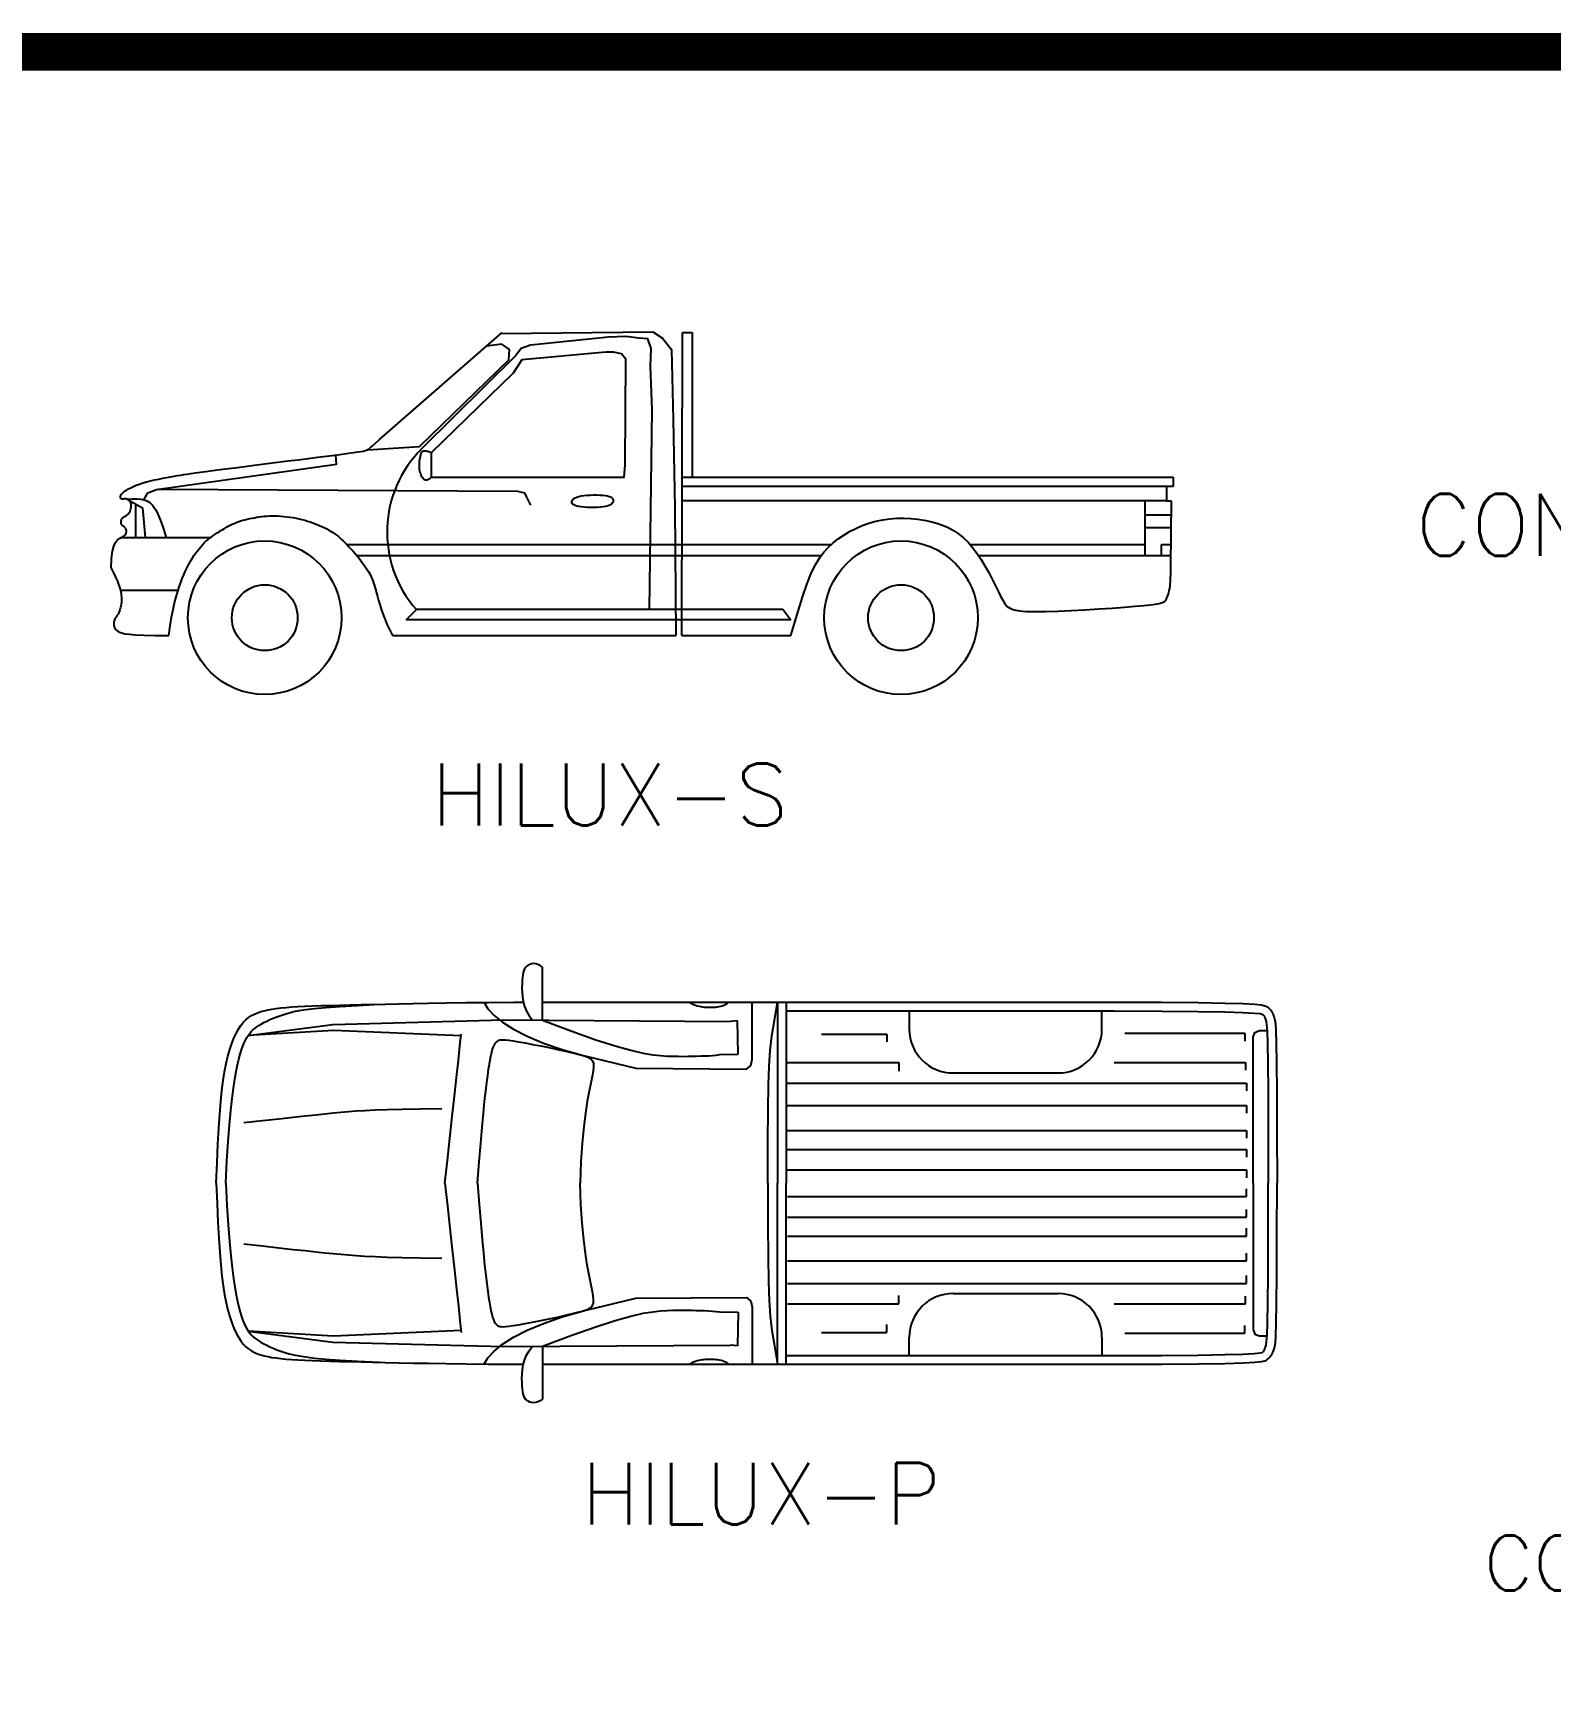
# Model space of a CAD drawing. Header units: inches. Extents: x -2548 to -2391, y 2200 to 2352.
# Drawn here: x -2431.64 to -2426.11, y 2345.89 to 2351.89 of the extents above; entities that cross this region are included whole.
import ezdxf

# ---------------------------------------------------------------- set-up
doc = ezdxf.new("R2010")
doc.units = ezdxf.units.IN
doc.header["$MEASUREMENT"] = 0
doc.layers.add('19', color=4, linetype='Continuous')
doc.layers.add('LIS', color=151, linetype='Continuous')
doc.styles.add('ROMANS', font='romans', dxfattribs={"height": 0.1})

msp = doc.modelspace()

# ---------------------------------------------------------------- linework, layer by layer
at = {"color": 2}
for p, q in [((-2430.37474, 2350.40895), (-2429.92782, 2350.79967)), ((-2429.92897, 2350.75685), (-2429.98513, 2350.74957)), ((-2429.54025, 2350.78236), (-2429.82383, 2350.75366)), ((-2429.27263, 2349.69509), (-2429.2698, 2350.79967)), ((-2429.2698, 2350.79967), (-2429.23439, 2350.79967)), ((-2429.23439, 2350.79967), (-2429.23439, 2350.27212)), ((-2429.87799, 2350.7154), (-2430.21892, 2350.37739)), ((-2429.85887, 2350.74091), (-2429.87799, 2350.7154)), ((-2429.82383, 2350.75366), (-2429.85887, 2350.74091)), ((-2430.3909, 2350.39469), (-2430.37474, 2350.40895)), ((-2430.67166, 2350.33582), (-2430.63533, 2350.3404)), ((-2430.63533, 2350.3404), (-2430.60056, 2350.3448)), ((-2430.60056, 2350.3448), (-2430.5679, 2350.34895)), ((-2430.5679, 2350.34895), (-2430.53792, 2350.35279)), ((-2430.53792, 2350.35279), (-2430.51116, 2350.35625)), ((-2430.51116, 2350.35625), (-2430.48818, 2350.35928)), ((-2430.48818, 2350.35928), (-2430.46935, 2350.36183)), ((-2430.46935, 2350.36183), (-2430.45433, 2350.36399)), ((-2430.45433, 2350.36399), (-2430.44261, 2350.36583)), ((-2430.44261, 2350.36583), (-2430.43368, 2350.36745)), ((-2430.43368, 2350.36745), (-2430.42701, 2350.36895)), ((-2430.42701, 2350.36895), (-2430.42209, 2350.37041)), ((-2430.42209, 2350.37041), (-2430.4184, 2350.37194)), ((-2430.4184, 2350.37194), (-2430.41542, 2350.37362)), ((-2430.41542, 2350.37362), (-2430.4125, 2350.37573)), ((-2430.4125, 2350.37573), (-2430.40838, 2350.3792)), ((-2430.40838, 2350.3792), (-2430.40164, 2350.38515)), ((-2430.40164, 2350.38515), (-2430.3909, 2350.39469)), ((-2431.1233, 2350.27586), (-2431.11123, 2350.27794)), ((-2431.11123, 2350.27794), (-2431.09969, 2350.27986)), ((-2431.09969, 2350.27986), (-2431.0881, 2350.28171)), ((-2431.0881, 2350.28171), (-2431.07584, 2350.28356)), ((-2431.07584, 2350.28356), (-2431.06231, 2350.28552)), ((-2431.06231, 2350.28552), (-2431.0469, 2350.28766)), ((-2431.0469, 2350.28766), (-2431.02902, 2350.29008)), ((-2431.02902, 2350.29008), (-2431.00806, 2350.29286)), ((-2431.00806, 2350.29286), (-2430.98359, 2350.29606)), ((-2430.98359, 2350.29606), (-2430.95589, 2350.29966)), ((-2430.95589, 2350.29966), (-2430.9254, 2350.30359)), ((-2430.9254, 2350.30359), (-2430.89256, 2350.30781)), ((-2430.89256, 2350.30781), (-2430.85784, 2350.31224)), ((-2430.85784, 2350.31224), (-2430.82167, 2350.31685)), ((-2430.82167, 2350.31685), (-2430.7845, 2350.32156)), ((-2430.7845, 2350.32156), (-2430.74679, 2350.32634)), ((-2430.74679, 2350.32634), (-2430.709, 2350.33111)), ((-2430.709, 2350.33111), (-2430.67166, 2350.33582)), ((-2431.31319, 2350.21225), (-2431.30916, 2350.21635)), ((-2431.30916, 2350.21635), (-2431.30401, 2350.2206)), ((-2431.30401, 2350.2206), (-2431.29774, 2350.22496)), ((-2431.29774, 2350.22496), (-2431.29035, 2350.22938)), ((-2431.29035, 2350.22938), (-2431.28188, 2350.23382)), ((-2431.28188, 2350.23382), (-2431.27234, 2350.23823)), ((-2431.27234, 2350.23823), (-2431.26174, 2350.24257)), ((-2431.26174, 2350.24257), (-2431.25011, 2350.24681)), ((-2431.25011, 2350.24681), (-2431.23747, 2350.25089)), ((-2431.23747, 2350.25089), (-2431.22388, 2350.25477)), ((-2431.22388, 2350.25477), (-2431.20955, 2350.25845)), ((-2431.20955, 2350.25845), (-2431.19477, 2350.26192)), ((-2431.19477, 2350.26192), (-2431.17979, 2350.26517)), ((-2431.18219, 2350.22826), (-2429.87164, 2350.22113)), ((-2431.17979, 2350.26517), (-2431.16488, 2350.26819)), ((-2431.16488, 2350.26819), (-2431.15032, 2350.27098)), ((-2431.15032, 2350.27098), (-2431.13637, 2350.27354)), ((-2431.13637, 2350.27354), (-2431.1233, 2350.27586)), ((-2429.87164, 2350.22113), (-2429.84615, 2350.21475)), ((-2429.27115, 2350.27212), (-2427.48124, 2350.27212)), ((-2427.48124, 2350.23833), (-2429.2698, 2350.23833)), ((-2427.50566, 2350.23833), (-2427.50566, 2350.18612)), ((-2427.48124, 2350.27212), (-2427.48124, 2350.23833)), ((-2431.3197, 2350.19859), (-2431.31932, 2350.20147)), ((-2431.31939, 2350.19617), (-2431.3197, 2350.19859)), ((-2431.31851, 2350.19428), (-2431.31939, 2350.19617)), ((-2431.31932, 2350.20147), (-2431.31817, 2350.20475)), ((-2431.31713, 2350.19297), (-2431.31851, 2350.19428)), ((-2431.31817, 2350.20475), (-2431.31616, 2350.20836)), ((-2431.31535, 2350.19227), (-2431.31713, 2350.19297)), ((-2431.31616, 2350.20836), (-2431.31319, 2350.21225)), ((-2431.31322, 2350.19206), (-2431.31535, 2350.19227)), ((-2431.31081, 2350.19219), (-2431.31322, 2350.19206)), ((-2431.30817, 2350.1925), (-2431.31081, 2350.19219)), ((-2431.30535, 2350.19284), (-2431.30817, 2350.1925)), ((-2431.30242, 2350.19304), (-2431.30535, 2350.19284)), ((-2431.29942, 2350.19296), (-2431.30242, 2350.19304)), ((-2431.29642, 2350.19244), (-2431.29942, 2350.19296)), ((-2431.29347, 2350.19135), (-2431.29642, 2350.19244)), ((-2431.29063, 2350.18971), (-2431.29347, 2350.19135)), ((-2431.28799, 2350.18755), (-2431.29063, 2350.18971)), ((-2431.29063, 2350.18971), (-2431.23853, 2350.16056)), ((-2431.2856, 2350.18493), (-2431.28799, 2350.18755)), ((-2431.28353, 2350.18189), (-2431.2856, 2350.18493)), ((-2431.28186, 2350.17847), (-2431.28353, 2350.18189)), ((-2431.28261, 2350.15299), (-2431.28122, 2350.15743)), ((-2431.28064, 2350.17471), (-2431.28186, 2350.17847)), ((-2431.28122, 2350.15743), (-2431.28029, 2350.16192)), ((-2431.27996, 2350.17065), (-2431.28064, 2350.17471)), ((-2431.28029, 2350.16192), (-2431.27985, 2350.16636)), ((-2431.27985, 2350.16636), (-2431.27996, 2350.17065)), ((-2431.26402, 2350.17012), (-2431.26402, 2350.05227)), ((-2431.23853, 2350.16056), (-2431.2287, 2350.05227)), ((-2429.84615, 2350.21475), (-2429.83978, 2350.202)), ((-2429.83978, 2350.202), (-2429.82385, 2350.17012)), ((-2427.50566, 2350.18612), (-2429.2698, 2350.18612)), ((-2427.58477, 2350.18612), (-2427.58477, 2349.98771)), ((-2427.50566, 2350.18612), (-2427.48821, 2350.18612)), ((-2427.48821, 2350.18612), (-2427.48808, 2350.12548)), ((-2431.31713, 2350.10962), (-2431.31683, 2350.11275)), ((-2431.31703, 2350.10651), (-2431.31713, 2350.10962)), ((-2431.31655, 2350.10353), (-2431.31703, 2350.10651)), ((-2431.31683, 2350.11275), (-2431.31612, 2350.1158)), ((-2431.31569, 2350.10079), (-2431.31655, 2350.10353)), ((-2431.31612, 2350.1158), (-2431.31498, 2350.11867)), ((-2431.31447, 2350.09839), (-2431.31569, 2350.10079)), ((-2431.31498, 2350.11867), (-2431.31341, 2350.12124)), ((-2431.31292, 2350.0964), (-2431.31447, 2350.09839)), ((-2431.31341, 2350.12124), (-2431.31141, 2350.12345)), ((-2431.3111, 2350.09473), (-2431.31292, 2350.0964)), ((-2431.31141, 2350.12345), (-2431.30904, 2350.12538)), ((-2431.30904, 2350.12538), (-2431.30638, 2350.12715)), ((-2431.30638, 2350.12715), (-2431.30352, 2350.12888)), ((-2431.30352, 2350.12888), (-2431.30053, 2350.13068)), ((-2431.30053, 2350.13068), (-2431.2975, 2350.13267)), ((-2431.2975, 2350.13267), (-2431.29451, 2350.13498)), ((-2431.29451, 2350.13498), (-2431.29164, 2350.13771)), ((-2431.29164, 2350.13771), (-2431.28896, 2350.14096)), ((-2431.28896, 2350.14096), (-2431.28653, 2350.14465)), ((-2431.28653, 2350.14465), (-2431.28439, 2350.14869)), ((-2431.28439, 2350.14869), (-2431.28261, 2350.15299)), ((-2428.61466, 2350.09544), (-2428.59041, 2350.1041)), ((-2428.59041, 2350.1041), (-2428.56554, 2350.11113)), ((-2428.56554, 2350.11113), (-2428.5402, 2350.11643)), ((-2428.5402, 2350.11643), (-2428.51458, 2350.12007)), ((-2428.51458, 2350.12007), (-2428.48887, 2350.1221)), ((-2428.48887, 2350.1221), (-2428.46325, 2350.12259)), ((-2428.46325, 2350.12259), (-2428.43793, 2350.12163)), ((-2428.43793, 2350.12163), (-2428.41308, 2350.11929)), ((-2428.41308, 2350.11929), (-2428.38891, 2350.11563)), ((-2428.38891, 2350.11563), (-2428.3656, 2350.11073)), ((-2428.3656, 2350.11073), (-2428.34329, 2350.10463)), ((-2428.34329, 2350.10463), (-2428.32199, 2350.0972)), ((-2428.32199, 2350.0972), (-2428.30163, 2350.08828)), ((-2427.58477, 2350.1346), (-2427.49126, 2350.1346)), ((-2427.48852, 2350.03854), (-2427.48808, 2350.12548)), ((-2431.33711, 2350.0344), (-2431.33014, 2350.04321)), ((-2431.33014, 2350.04321), (-2431.32299, 2350.04874)), ((-2431.32299, 2350.04874), (-2431.31619, 2350.05227)), ((-2431.31619, 2350.05227), (-2431.31022, 2350.05509)), ((-2431.31619, 2350.05227), (-2430.98682, 2350.05227)), ((-2431.30911, 2350.09324), (-2431.3111, 2350.09473)), ((-2431.31022, 2350.05509), (-2431.3055, 2350.05824)), ((-2431.30704, 2350.09182), (-2431.30911, 2350.09324)), ((-2431.30496, 2350.09031), (-2431.30704, 2350.09182)), ((-2431.3055, 2350.05824), (-2431.30199, 2350.06182)), ((-2431.30297, 2350.0886), (-2431.30496, 2350.09031)), ((-2431.30116, 2350.08656), (-2431.30297, 2350.0886)), ((-2431.30199, 2350.06182), (-2431.29958, 2350.06567)), ((-2431.2996, 2350.08404), (-2431.30116, 2350.08656)), ((-2431.2984, 2350.08098), (-2431.2996, 2350.08404)), ((-2431.29958, 2350.06567), (-2431.29814, 2350.06967)), ((-2431.29768, 2350.07747), (-2431.2984, 2350.08098)), ((-2431.29814, 2350.06967), (-2431.29755, 2350.07364)), ((-2431.29755, 2350.07364), (-2431.29768, 2350.07747)), ((-2428.72152, 2350.03205), (-2428.70256, 2350.047)), ((-2428.70256, 2350.047), (-2428.68225, 2350.06094)), ((-2428.68225, 2350.06094), (-2428.66073, 2350.07374)), ((-2428.66073, 2350.07374), (-2428.63815, 2350.08529)), ((-2428.63815, 2350.08529), (-2428.61466, 2350.09544)), ((-2428.30163, 2350.08828), (-2428.28217, 2350.07773)), ((-2428.28217, 2350.07773), (-2428.26355, 2350.06537)), ((-2428.26355, 2350.06537), (-2428.24573, 2350.05106)), ((-2428.24573, 2350.05106), (-2428.22864, 2350.03463)), ((-2427.58477, 2350.08852), (-2427.49126, 2350.08852)), ((-2427.48921, 2349.9739), (-2427.48852, 2350.03854)), ((-2431.35198, 2349.97539), (-2431.34854, 2350.00177)), ((-2431.34854, 2350.00177), (-2431.34341, 2350.02101)), ((-2431.34341, 2350.02101), (-2431.33711, 2350.0344)), ((-2430.4943, 2350.02704), (-2428.72704, 2350.02704)), ((-2430.45854, 2349.98704), (-2428.7642, 2349.98704)), ((-2428.78451, 2349.9552), (-2428.76989, 2349.97955)), ((-2428.76989, 2349.97955), (-2428.75493, 2349.99924)), ((-2428.75493, 2349.99924), (-2428.73898, 2350.0162)), ((-2428.73898, 2350.0162), (-2428.72152, 2350.03205)), ((-2428.22864, 2350.03463), (-2428.21223, 2350.01592)), ((-2428.22199, 2350.02704), (-2427.58477, 2350.02704)), ((-2428.21223, 2350.01592), (-2428.19649, 2349.99492)), ((-2428.19649, 2349.99492), (-2428.18145, 2349.97219)), ((-2428.19128, 2349.98704), (-2427.48907, 2349.98704)), ((-2427.52369, 2350.02647), (-2427.49033, 2350.02647)), ((-2427.52369, 2349.98623), (-2427.52369, 2350.02647)), ((-2431.35324, 2349.94058), (-2431.35198, 2349.97539)), ((-2428.81532, 2349.88467), (-2428.79943, 2349.92422)), ((-2428.79943, 2349.92422), (-2428.78451, 2349.9552)), ((-2428.18145, 2349.97219), (-2428.16722, 2349.94842)), ((-2428.16722, 2349.94842), (-2428.15385, 2349.92433)), ((-2428.15385, 2349.92433), (-2428.14143, 2349.9006)), ((-2427.4912, 2349.89701), (-2427.49011, 2349.92793)), ((-2427.49011, 2349.92793), (-2427.48921, 2349.9739)), ((-2431.31957, 2349.86033), (-2431.11427, 2349.86033)), ((-2428.83282, 2349.8346), (-2428.81532, 2349.88467)), ((-2428.14143, 2349.9006), (-2428.13005, 2349.87795)), ((-2428.13005, 2349.87795), (-2428.11978, 2349.85707)), ((-2428.11978, 2349.85707), (-2428.11069, 2349.83867)), ((-2427.49677, 2349.85215), (-2427.49526, 2349.85842)), ((-2427.49526, 2349.85842), (-2427.49381, 2349.86588)), ((-2427.49381, 2349.86588), (-2427.49245, 2349.87754)), ((-2427.49245, 2349.87754), (-2427.4912, 2349.89701)), ((-2428.85259, 2349.77205), (-2428.83282, 2349.8346)), ((-2428.11069, 2349.83867), (-2428.10268, 2349.82327)), ((-2428.10268, 2349.82327), (-2428.09478, 2349.81079)), ((-2428.09478, 2349.81079), (-2428.08585, 2349.80096)), ((-2428.08585, 2349.80096), (-2428.07473, 2349.79351)), ((-2427.70338, 2349.79508), (-2427.65868, 2349.79831)), ((-2427.65868, 2349.79831), (-2427.61993, 2349.80141)), ((-2427.61993, 2349.80141), (-2427.58862, 2349.80423)), ((-2427.58862, 2349.80423), (-2427.56427, 2349.80681)), ((-2427.56427, 2349.80681), (-2427.54593, 2349.80923)), ((-2427.54593, 2349.80923), (-2427.53263, 2349.81157)), ((-2427.53263, 2349.81157), (-2427.5234, 2349.81391)), ((-2427.5234, 2349.81391), (-2427.51728, 2349.81633)), ((-2427.51728, 2349.81633), (-2427.5133, 2349.81891)), ((-2427.5133, 2349.81891), (-2427.51049, 2349.82173)), ((-2427.51049, 2349.82173), (-2427.50806, 2349.82486)), ((-2427.50806, 2349.82486), (-2427.50581, 2349.82834)), ((-2427.50581, 2349.82834), (-2427.50374, 2349.8322)), ((-2427.50374, 2349.8322), (-2427.50182, 2349.83648)), ((-2427.50182, 2349.83648), (-2427.50003, 2349.84121)), ((-2427.50003, 2349.84121), (-2427.49835, 2349.84642)), ((-2427.49835, 2349.84642), (-2427.49677, 2349.85215)), ((-2430.27779, 2349.75195), (-2430.23856, 2349.7912)), ((-2428.87462, 2349.75195), (-2430.27779, 2349.75195)), ((-2430.23856, 2349.7912), (-2428.9048, 2349.7912)), ((-2428.9048, 2349.7912), (-2428.87462, 2349.75195)), ((-2428.87528, 2349.69509), (-2428.85259, 2349.77205)), ((-2428.07473, 2349.79351), (-2428.06029, 2349.78817)), ((-2428.06029, 2349.78817), (-2428.04136, 2349.78468)), ((-2428.04136, 2349.78468), (-2428.01681, 2349.78279)), ((-2428.01681, 2349.78279), (-2427.98546, 2349.78222)), ((-2427.98546, 2349.78222), (-2427.94671, 2349.78272)), ((-2427.94671, 2349.78272), (-2427.90201, 2349.7841)), ((-2427.90201, 2349.7841), (-2427.85335, 2349.7862)), ((-2427.85335, 2349.7862), (-2427.8027, 2349.78885)), ((-2427.8027, 2349.78885), (-2427.75205, 2349.79186)), ((-2427.75205, 2349.79186), (-2427.70338, 2349.79508)), ((-2430.32727, 2349.6951), (-2429.29491, 2349.6951)), ((-2429.27263, 2349.69509), (-2428.87528, 2349.69509)), ((-2429.78002, 2348.29226), (-2429.78002, 2348.48533)), ((-2429.78002, 2348.358), (-2429.01568, 2348.358)), ((-2428.92364, 2348.358), (-2428.92364, 2347.698)), ((-2428.89164, 2348.358), (-2428.89164, 2347.698)), ((-2428.44316, 2348.326), (-2428.44316, 2348.25989)), ((-2427.74098, 2348.25989), (-2427.74098, 2348.326)), ((-2429.78002, 2348.29226), (-2429.67336, 2348.25198)), ((-2429.67336, 2348.25198), (-2429.58589, 2348.22112)), ((-2429.06983, 2348.2903), (-2429.09583, 2348.28778)), ((-2429.06712, 2348.1684), (-2429.06983, 2348.2903)), ((-2428.7628, 2348.24162), (-2428.52472, 2348.24162)), ((-2428.52472, 2348.24162), (-2428.52472, 2348.2134)), ((-2427.65697, 2348.24475), (-2427.22026, 2348.24475)), ((-2427.22026, 2348.24475), (-2427.22026, 2348.21654)), ((-2429.58589, 2348.22112), (-2429.51516, 2348.19842)), ((-2429.51516, 2348.19842), (-2429.45872, 2348.18256)), ((-2429.45872, 2348.18256), (-2429.41409, 2348.17227)), ((-2429.41409, 2348.17227), (-2429.37883, 2348.16624)), ((-2429.37883, 2348.16624), (-2429.35048, 2348.16321)), ((-2429.35048, 2348.16321), (-2429.32657, 2348.16186)), ((-2429.32657, 2348.16186), (-2429.30502, 2348.16112)), ((-2429.30502, 2348.16112), (-2429.28521, 2348.16073)), ((-2429.28521, 2348.16073), (-2429.26691, 2348.16062)), ((-2429.26691, 2348.16062), (-2429.24986, 2348.16076)), ((-2429.24986, 2348.16076), (-2429.23383, 2348.16107)), ((-2429.23383, 2348.16107), (-2429.21857, 2348.16151)), ((-2429.21857, 2348.16151), (-2429.20384, 2348.16202)), ((-2429.20384, 2348.16202), (-2429.1894, 2348.16254)), ((-2429.1894, 2348.16254), (-2429.17507, 2348.16307)), ((-2429.17507, 2348.16307), (-2429.16098, 2348.16387)), ((-2429.16098, 2348.16387), (-2429.14731, 2348.16523)), ((-2429.14731, 2348.16523), (-2429.13427, 2348.16745)), ((-2429.13427, 2348.16745), (-2429.06712, 2348.1684)), ((-2428.88722, 2348.138), (-2428.48086, 2348.138)), ((-2428.48086, 2348.138), (-2428.48086, 2348.10683)), ((-2427.69682, 2348.138), (-2427.21712, 2348.138)), ((-2427.21712, 2348.138), (-2427.21712, 2348.10996)), ((-2428.88722, 2348.06295), (-2427.21323, 2348.06295)), ((-2428.28316, 2348.09989), (-2427.90098, 2348.09989)), ((-2427.21323, 2348.06295), (-2427.21323, 2348.03474)), ((-2428.88722, 2347.98145), (-2427.21323, 2347.98145)), ((-2427.21323, 2347.98145), (-2427.21323, 2347.95324)), ((-2428.88722, 2347.89055), (-2427.21323, 2347.89055)), ((-2427.21323, 2347.89055), (-2427.21323, 2347.86234)), ((-2428.88722, 2347.82159), (-2427.21323, 2347.82159)), ((-2427.21323, 2347.82159), (-2427.21323, 2347.79338)), ((-2428.92364, 2347.038), (-2428.92364, 2347.698)), ((-2428.89164, 2347.038), (-2428.89164, 2347.698)), ((-2428.88722, 2347.74636), (-2427.21323, 2347.74636)), ((-2427.21323, 2347.74636), (-2427.21323, 2347.71815)), ((-2428.88722, 2347.64965), (-2427.21323, 2347.64965)), ((-2427.21323, 2347.64965), (-2427.21323, 2347.67786)), ((-2427.21323, 2347.57442), (-2427.21323, 2347.60263)), ((-2428.88722, 2347.57442), (-2427.21323, 2347.57442)), ((-2427.21323, 2347.50546), (-2427.21323, 2347.53367)), ((-2428.88722, 2347.50546), (-2427.21323, 2347.50546)), ((-2428.88722, 2347.41456), (-2427.21323, 2347.41456)), ((-2427.21323, 2347.41456), (-2427.21323, 2347.44277)), ((-2427.21323, 2347.33306), (-2427.21323, 2347.36127)), ((-2428.88722, 2347.33306), (-2427.21323, 2347.33306)), ((-2428.48086, 2347.258), (-2428.48086, 2347.28917)), ((-2428.28316, 2347.29612), (-2427.90098, 2347.29612)), ((-2427.21712, 2347.258), (-2427.21712, 2347.28604)), ((-2429.45872, 2347.21344), (-2429.41409, 2347.22374)), ((-2429.41409, 2347.22374), (-2429.37883, 2347.22976)), ((-2429.37883, 2347.22976), (-2429.35048, 2347.2328)), ((-2429.35048, 2347.2328), (-2429.32657, 2347.23415)), ((-2429.32657, 2347.23415), (-2429.30502, 2347.23489)), ((-2429.30502, 2347.23489), (-2429.28521, 2347.23528)), ((-2429.28521, 2347.23528), (-2429.26691, 2347.23538)), ((-2429.26691, 2347.23538), (-2429.24986, 2347.23525)), ((-2429.24986, 2347.23525), (-2429.23383, 2347.23493)), ((-2429.23383, 2347.23493), (-2429.21857, 2347.2345)), ((-2429.21857, 2347.2345), (-2429.20384, 2347.23399)), ((-2429.20384, 2347.23399), (-2429.1894, 2347.23347)), ((-2429.1894, 2347.23347), (-2429.17507, 2347.23293)), ((-2429.17507, 2347.23293), (-2429.16098, 2347.23214)), ((-2429.16098, 2347.23214), (-2429.14731, 2347.23078)), ((-2429.14731, 2347.23078), (-2429.13427, 2347.22856)), ((-2429.13427, 2347.22856), (-2429.06712, 2347.2276)), ((-2429.06712, 2347.2276), (-2429.06983, 2347.10571)), ((-2428.88722, 2347.258), (-2428.48086, 2347.258)), ((-2427.69682, 2347.258), (-2427.21712, 2347.258)), ((-2429.67336, 2347.14403), (-2429.58589, 2347.17488)), ((-2429.58589, 2347.17488), (-2429.51516, 2347.19759)), ((-2429.51516, 2347.19759), (-2429.45872, 2347.21344)), ((-2428.52472, 2347.15439), (-2428.52472, 2347.1826)), ((-2427.22026, 2347.15125), (-2427.22026, 2347.17947)), ((-2429.78002, 2347.10375), (-2429.67336, 2347.14403)), ((-2429.78002, 2347.10375), (-2429.78002, 2346.91068)), ((-2429.06983, 2347.10571), (-2429.09583, 2347.10823)), ((-2428.7628, 2347.15439), (-2428.52472, 2347.15439)), ((-2428.44316, 2347.07), (-2428.44316, 2347.13612)), ((-2427.74098, 2347.13612), (-2427.74098, 2347.07)), ((-2427.65697, 2347.15125), (-2427.22026, 2347.15125)), ((-2429.78002, 2347.038), (-2429.01568, 2347.038))]:
    msp.add_line(p, q, dxfattribs=at)
for points in [[(-2430.4184, 2350.37194), (-2430.22848, 2350.38376), (-2429.90348, 2350.69945), (-2429.90029, 2350.73772), (-2429.92897, 2350.75685)], [(-2429.93183, 2350.79617), (-2429.37775, 2350.80149), (-2429.3427, 2350.77917), (-2429.31084, 2350.73772), (-2429.30447, 2350.48262), (-2429.2981, 2350.16055), (-2429.29491, 2349.69499)], [(-2429.39005, 2349.7912), (-2429.38094, 2350.51769), (-2429.38731, 2350.67713), (-2429.38413, 2350.74091), (-2429.39687, 2350.77598), (-2429.42873, 2350.77917), (-2429.47653, 2350.78555), (-2429.54025, 2350.78236)], [(-2431.23412, 2350.18965), (-2431.21942, 2350.21475), (-2431.18755, 2350.22751), (-2430.53119, 2350.31996), (-2430.53456, 2350.35322)], [(-2430.18706, 2350.36144), (-2430.19132, 2350.36315), (-2430.19539, 2350.3645), (-2430.19923, 2350.36553), (-2430.20284, 2350.36625), (-2430.20619, 2350.36669), (-2430.20926, 2350.36687), (-2430.21204, 2350.36681), (-2430.21449, 2350.36654), (-2430.21663, 2350.36607), (-2430.21847, 2350.36533), (-2430.22007, 2350.36427), (-2430.22147, 2350.36282), (-2430.2227, 2350.3609), (-2430.22383, 2350.35846), (-2430.22489, 2350.35541), (-2430.22592, 2350.35169), (-2430.22697, 2350.34727), (-2430.22798, 2350.34224), (-2430.2289, 2350.33672), (-2430.22969, 2350.33085), (-2430.23029, 2350.32474), (-2430.23065, 2350.31853), (-2430.23071, 2350.31233), (-2430.23043, 2350.30628), (-2430.22976, 2350.30049), (-2430.22875, 2350.295), (-2430.22745, 2350.28985), (-2430.22591, 2350.28508), (-2430.2242, 2350.28072), (-2430.22236, 2350.2768), (-2430.22045, 2350.27337), (-2430.21854, 2350.27046), (-2430.21665, 2350.26808), (-2430.2148, 2350.26621), (-2430.21298, 2350.26478), (-2430.21117, 2350.26375), (-2430.20937, 2350.26306), (-2430.20757, 2350.26267), (-2430.20576, 2350.26251), (-2430.20393, 2350.26254), (-2430.20207, 2350.26273), (-2430.20018, 2350.2631), (-2430.19822, 2350.26371), (-2430.19619, 2350.26461), (-2430.19408, 2350.26586), (-2430.19186, 2350.26749), (-2430.18952, 2350.26958), (-2430.18706, 2350.27216)], [(-2431.29642, 2350.19244), (-2431.27562, 2350.19312), (-2431.25866, 2350.19284), (-2431.24501, 2350.19165), (-2431.23412, 2350.18965), (-2431.22546, 2350.1869), (-2431.21849, 2350.18347), (-2431.21267, 2350.17945), (-2431.20747, 2350.1749), (-2431.20239, 2350.16976), (-2431.1972, 2350.16335), (-2431.19168, 2350.15485), (-2431.18564, 2350.14344), (-2431.17889, 2350.12829), (-2431.17122, 2350.1086), (-2431.16243, 2350.08353), (-2431.15234, 2350.05227)], [(-2431.14295, 2349.6951), (-2431.13803, 2349.73013), (-2431.13286, 2349.76134), (-2431.12749, 2349.78908), (-2431.12197, 2349.81373), (-2431.11635, 2349.83563), (-2431.11069, 2349.85515), (-2431.10502, 2349.87266), (-2431.0994, 2349.88851), (-2431.09387, 2349.90303), (-2431.08842, 2349.91637), (-2431.08301, 2349.92867), (-2431.07763, 2349.94005), (-2431.07225, 2349.95063), (-2431.06684, 2349.96054), (-2431.06139, 2349.9699), (-2431.05586, 2349.97884), (-2431.05023, 2349.98745), (-2431.0445, 2349.99576), (-2431.03865, 2350.00374), (-2431.03269, 2350.01138), (-2431.0266, 2350.01868), (-2431.02039, 2350.02561), (-2431.01403, 2350.03217), (-2431.00753, 2350.03835), (-2431.00089, 2350.04413), (-2430.99413, 2350.04957), (-2430.98729, 2350.05468), (-2430.98038, 2350.05954), (-2430.97346, 2350.06416), (-2430.96653, 2350.06861), (-2430.95965, 2350.07292), (-2430.95284, 2350.07714), (-2430.94611, 2350.08129), (-2430.93943, 2350.08537), (-2430.93275, 2350.08935), (-2430.92602, 2350.09321), (-2430.91919, 2350.09692), (-2430.91221, 2350.10045), (-2430.90503, 2350.10378), (-2430.89761, 2350.10689), (-2430.8899, 2350.10976), (-2430.88193, 2350.1124), (-2430.87373, 2350.11482), (-2430.86535, 2350.11705), (-2430.85682, 2350.11911), (-2430.84817, 2350.12101), (-2430.83945, 2350.12278), (-2430.8307, 2350.12443), (-2430.82193, 2350.12597), (-2430.81311, 2350.12737), (-2430.80419, 2350.12862), (-2430.79512, 2350.12967), (-2430.78585, 2350.1305), (-2430.77633, 2350.13108), (-2430.76652, 2350.13136), (-2430.75635, 2350.13133), (-2430.74581, 2350.13096), (-2430.73496, 2350.13026), (-2430.72389, 2350.12925), (-2430.71267, 2350.12795), (-2430.70141, 2350.12637), (-2430.69019, 2350.12453), (-2430.67909, 2350.12246), (-2430.6682, 2350.12018), (-2430.65759, 2350.11769), (-2430.64728, 2350.115), (-2430.63725, 2350.11213), (-2430.62751, 2350.10908), (-2430.61804, 2350.10586), (-2430.60883, 2350.10247), (-2430.59989, 2350.09891), (-2430.5912, 2350.0952), (-2430.58276, 2350.09134), (-2430.57458, 2350.08734), (-2430.56666, 2350.0832), (-2430.559, 2350.07893), (-2430.55162, 2350.07454), (-2430.54453, 2350.07002), (-2430.53771, 2350.0654), (-2430.53119, 2350.06067), (-2430.52495, 2350.05582), (-2430.51889, 2350.05079), (-2430.51291, 2350.04548), (-2430.5069, 2350.03981), (-2430.50073, 2350.03369), (-2430.4943, 2350.02704), (-2430.4875, 2350.01977), (-2430.48021, 2350.01178), (-2430.47238, 2350.00304), (-2430.46413, 2349.99362), (-2430.45566, 2349.98365), (-2430.44715, 2349.97326), (-2430.4388, 2349.96257), (-2430.43078, 2349.95171), (-2430.42328, 2349.94079), (-2430.41649, 2349.92996), (-2430.41054, 2349.91927), (-2430.40534, 2349.90864), (-2430.40076, 2349.8979), (-2430.39664, 2349.88692), (-2430.39284, 2349.87554), (-2430.38923, 2349.8636), (-2430.38565, 2349.85098), (-2430.38197, 2349.8375), (-2430.37803, 2349.82306), (-2430.37365, 2349.80763), (-2430.36863, 2349.79123), (-2430.36279, 2349.77387), (-2430.35592, 2349.75557), (-2430.34784, 2349.73633), (-2430.33836, 2349.71617), (-2430.32727, 2349.6951)], [(-2431.35324, 2349.94058), (-2431.34455, 2349.92289), (-2431.33746, 2349.90785), (-2431.33179, 2349.89511), (-2431.32735, 2349.88433), (-2431.32396, 2349.87517), (-2431.32143, 2349.86728), (-2431.31957, 2349.86033), (-2431.31819, 2349.85397), (-2431.31714, 2349.84792), (-2431.31637, 2349.84209), (-2431.31587, 2349.83648), (-2431.3156, 2349.83106), (-2431.31556, 2349.82581), (-2431.31573, 2349.82072), (-2431.31608, 2349.81577), (-2431.3166, 2349.81094), (-2431.31727, 2349.80621), (-2431.31807, 2349.80161), (-2431.31901, 2349.79718), (-2431.32005, 2349.79294), (-2431.32119, 2349.78892), (-2431.32242, 2349.78516), (-2431.32373, 2349.78168), (-2431.32509, 2349.77852), (-2431.32651, 2349.7757), (-2431.32796, 2349.77316), (-2431.32944, 2349.77085), (-2431.33094, 2349.76869), (-2431.33243, 2349.76664), (-2431.33391, 2349.76463), (-2431.33536, 2349.76259), (-2431.33678, 2349.76046), (-2431.33814, 2349.75819), (-2431.33942, 2349.75578), (-2431.34059, 2349.75321), (-2431.34162, 2349.7505), (-2431.34248, 2349.74763), (-2431.34312, 2349.74462), (-2431.34354, 2349.74145), (-2431.34368, 2349.73814), (-2431.34352, 2349.73469), (-2431.34298, 2349.73113), (-2431.342, 2349.7275), (-2431.34049, 2349.72386), (-2431.33839, 2349.72025), (-2431.33561, 2349.7167), (-2431.33209, 2349.71326), (-2431.32775, 2349.70998), (-2431.32229, 2349.7069), (-2431.31456, 2349.70407), (-2431.30316, 2349.70154), (-2431.28673, 2349.69935), (-2431.26387, 2349.69757), (-2431.23321, 2349.69623), (-2431.19336, 2349.69539), (-2431.14295, 2349.6951)], [(-2429.78002, 2348.48533), (-2429.78873, 2348.49139), (-2429.79718, 2348.49548), (-2429.80529, 2348.49779), (-2429.81297, 2348.4985), (-2429.82015, 2348.49781), (-2429.82673, 2348.4959), (-2429.83264, 2348.49295), (-2429.83779, 2348.48916), (-2429.84212, 2348.48467), (-2429.84568, 2348.47938), (-2429.84854, 2348.47319), (-2429.85079, 2348.46594), (-2429.8525, 2348.45752), (-2429.85375, 2348.4478), (-2429.85461, 2348.43665), (-2429.85516, 2348.42393), (-2429.8554, 2348.4096), (-2429.85501, 2348.39394), (-2429.85359, 2348.37732), (-2429.85074, 2348.3601), (-2429.84607, 2348.34264), (-2429.83916, 2348.32531), (-2429.82964, 2348.30848), (-2429.81709, 2348.2925)], [(-2430.97036, 2347.698), (-2430.96728, 2347.77329), (-2430.96412, 2347.83987), (-2430.96083, 2347.8986), (-2430.95732, 2347.95033), (-2430.95351, 2347.99592), (-2430.94934, 2348.03623), (-2430.94473, 2348.07212), (-2430.9396, 2348.10443), (-2430.93389, 2348.13392), (-2430.92763, 2348.16079), (-2430.92086, 2348.18515), (-2430.9136, 2348.20711), (-2430.90589, 2348.22676), (-2430.89778, 2348.2442), (-2430.8893, 2348.25954), (-2430.88049, 2348.27287), (-2430.87137, 2348.28431), (-2430.86189, 2348.29404), (-2430.85202, 2348.30224), (-2430.84169, 2348.30911), (-2430.83085, 2348.31484), (-2430.81945, 2348.31961), (-2430.80744, 2348.32362), (-2430.79476, 2348.32706), (-2430.78133, 2348.33009), (-2430.76695, 2348.33278), (-2430.75137, 2348.33514), (-2430.73435, 2348.33722), (-2430.71567, 2348.33905), (-2430.69508, 2348.34065), (-2430.67234, 2348.34206), (-2430.64721, 2348.34332), (-2430.61951, 2348.34444), (-2430.5892, 2348.34547), (-2430.55631, 2348.34643), (-2430.52084, 2348.34735), (-2430.48283, 2348.34825), (-2430.44228, 2348.34917), (-2430.39922, 2348.35013), (-2430.35366, 2348.35117), (-2430.30539, 2348.35229), (-2430.25323, 2348.35345), (-2430.19578, 2348.3546), (-2430.13164, 2348.35566), (-2430.0594, 2348.3566), (-2429.97765, 2348.35734), (-2429.885, 2348.35783), (-2429.85015, 2348.35788)], [(-2429.99305, 2348.3572), (-2429.97956, 2348.33431), (-2429.95729, 2348.31006), (-2429.9261, 2348.28493), (-2429.88583, 2348.25941), (-2429.83632, 2348.23398), (-2429.77745, 2348.20914), (-2429.70904, 2348.18537), (-2429.63094, 2348.16317)], [(-2429.69666, 2348.17955), (-2429.44072, 2348.11694), (-2429.03734, 2348.11423), (-2429.0211, 2348.12777), (-2429.01568, 2348.14944), (-2429.01568, 2348.358)], [(-2429.2458, 2348.358), (-2429.23787, 2348.35342), (-2429.2303, 2348.34974), (-2429.22307, 2348.34685), (-2429.21616, 2348.34464), (-2429.20957, 2348.343), (-2429.20326, 2348.34183), (-2429.19722, 2348.341), (-2429.19143, 2348.34041), (-2429.18587, 2348.33996), (-2429.18048, 2348.33965), (-2429.17521, 2348.33946), (-2429.17, 2348.33939), (-2429.16479, 2348.33946), (-2429.15951, 2348.33965), (-2429.15413, 2348.33996), (-2429.14857, 2348.34041), (-2429.14279, 2348.341), (-2429.13687, 2348.34183), (-2429.13086, 2348.343), (-2429.12485, 2348.34464), (-2429.11891, 2348.34685), (-2429.11313, 2348.34974), (-2429.10757, 2348.35342), (-2429.10232, 2348.358)], [(-2429.01568, 2348.358), (-2427.69682, 2348.358)], [(-2428.95883, 2347.698), (-2428.95876, 2347.85009), (-2428.95828, 2347.96682), (-2428.95698, 2348.05594), (-2428.95443, 2348.12518), (-2428.95024, 2348.18227), (-2428.94398, 2348.23495), (-2428.93525, 2348.29095), (-2428.92364, 2348.358)], [(-2427.69682, 2348.358), (-2427.52215, 2348.35763), (-2427.38931, 2348.35658), (-2427.29243, 2348.35497), (-2427.22559, 2348.35291), (-2427.18293, 2348.35051), (-2427.15854, 2348.34789), (-2427.14655, 2348.34516), (-2427.14105, 2348.34244), (-2427.13713, 2348.33981), (-2427.13376, 2348.33728), (-2427.13088, 2348.33481), (-2427.12842, 2348.33241), (-2427.12631, 2348.33003), (-2427.12451, 2348.32766), (-2427.12294, 2348.32528), (-2427.12154, 2348.32286), (-2427.12026, 2348.32039), (-2427.11906, 2348.31781), (-2427.11791, 2348.31509), (-2427.11677, 2348.31218), (-2427.11561, 2348.30903), (-2427.11441, 2348.3056), (-2427.11312, 2348.30185), (-2427.11172, 2348.29772), (-2427.1102, 2348.29211), (-2427.10861, 2348.27962), (-2427.10704, 2348.25378), (-2427.10558, 2348.20812), (-2427.10429, 2348.13618), (-2427.10327, 2348.03149), (-2427.1026, 2347.88759), (-2427.10236, 2347.698)], [(-2430.93509, 2347.698), (-2430.9309, 2347.7793), (-2430.92651, 2347.84979), (-2430.92193, 2347.91053), (-2430.91721, 2347.96258), (-2430.91238, 2348.00699), (-2430.90749, 2348.0448), (-2430.90256, 2348.07709), (-2430.89764, 2348.10489), (-2430.89275, 2348.12913), (-2430.88789, 2348.15026), (-2430.88303, 2348.16859), (-2430.87818, 2348.18442), (-2430.8733, 2348.19807), (-2430.86838, 2348.20986), (-2430.86342, 2348.22008), (-2430.85838, 2348.22907), (-2430.85324, 2348.23709), (-2430.84792, 2348.24432), (-2430.8423, 2348.25087), (-2430.83627, 2348.2569), (-2430.82974, 2348.26252), (-2430.82259, 2348.26787), (-2430.81473, 2348.27308), (-2430.80604, 2348.27829), (-2430.79644, 2348.28359), (-2430.78593, 2348.28897), (-2430.77451, 2348.29435), (-2430.76222, 2348.29968), (-2430.74905, 2348.30491), (-2430.73504, 2348.30998), (-2430.72019, 2348.31482), (-2430.70452, 2348.31938), (-2430.6877, 2348.32363), (-2430.66803, 2348.32762), (-2430.64345, 2348.33143), (-2430.61192, 2348.33515), (-2430.57138, 2348.33885), (-2430.51978, 2348.34262), (-2430.45508, 2348.34653), (-2430.37522, 2348.35068)], [(-2428.89164, 2348.326), (-2427.69682, 2348.326)], [(-2427.69689, 2348.326), (-2427.52231, 2348.32563), (-2427.38971, 2348.32458), (-2427.29318, 2348.32297), (-2427.22698, 2348.32093), (-2427.18554, 2348.31861), (-2427.16382, 2348.31627), (-2427.15727, 2348.31478), (-2427.15568, 2348.31372), (-2427.15306, 2348.31175), (-2427.15106, 2348.30979), (-2427.14991, 2348.30805), (-2427.14899, 2348.30627), (-2427.1483, 2348.3048), (-2427.14755, 2348.30301), (-2427.14669, 2348.30083), (-2427.14573, 2348.29821), (-2427.14464, 2348.29511), (-2427.14341, 2348.29152), (-2427.14235, 2348.28838), (-2427.14166, 2348.28587), (-2427.14049, 2348.27663), (-2427.13901, 2348.2523), (-2427.13757, 2348.20732), (-2427.13629, 2348.13574), (-2427.13527, 2348.03126), (-2427.1346, 2347.88749), (-2427.13436, 2347.69796)], [(-2430.85323, 2348.23711), (-2430.54524, 2348.27694), (-2429.92257, 2348.29319)], [(-2430.07762, 2348.2349), (-2430.54253, 2348.25526), (-2430.85323, 2348.23711)], [(-2430.13644, 2347.698), (-2430.12733, 2347.78079), (-2430.11838, 2347.86221), (-2430.10975, 2347.94085), (-2430.10159, 2348.01525), (-2430.09406, 2348.08397), (-2430.08733, 2348.14558), (-2430.08155, 2348.19864), (-2430.07688, 2348.24171)], [(-2429.92257, 2348.29319), (-2429.09583, 2348.28778)], [(-2427.18987, 2347.698), (-2427.18987, 2348.23085), (-2427.1835, 2348.24786), (-2427.16651, 2348.25423), (-2427.13915, 2348.25447)], [(-2430.01732, 2347.698), (-2430.01142, 2347.77577), (-2430.00589, 2347.84367), (-2430.00073, 2347.90254), (-2429.99592, 2347.95324), (-2429.99146, 2347.9966), (-2429.98734, 2348.03347), (-2429.98356, 2348.06469), (-2429.9801, 2348.09111), (-2429.97695, 2348.1135), (-2429.97408, 2348.13233), (-2429.97145, 2348.148), (-2429.96902, 2348.16091), (-2429.96674, 2348.17146), (-2429.96459, 2348.18005), (-2429.96251, 2348.18708), (-2429.96047, 2348.19294), (-2429.95844, 2348.19799), (-2429.95638, 2348.20235), (-2429.95429, 2348.20608), (-2429.95212, 2348.20926), (-2429.94988, 2348.21195), (-2429.94753, 2348.21422), (-2429.94505, 2348.21614), (-2429.94242, 2348.21778), (-2429.93954, 2348.21918), (-2429.93593, 2348.22026), (-2429.93104, 2348.2209), (-2429.92432, 2348.221), (-2429.91521, 2348.22044), (-2429.90315, 2348.21911), (-2429.88759, 2348.21691), (-2429.86797, 2348.21372), (-2429.84404, 2348.20948), (-2429.81668, 2348.20436), (-2429.78707, 2348.19859), (-2429.75641, 2348.19238), (-2429.72588, 2348.18596), (-2429.69666, 2348.17955), (-2429.66993, 2348.17338), (-2429.64688, 2348.16765), (-2429.62843, 2348.16246), (-2429.61442, 2348.15726), (-2429.60441, 2348.15136), (-2429.59798, 2348.14409), (-2429.59471, 2348.13475), (-2429.59415, 2348.12266), (-2429.5959, 2348.10714), (-2429.5995, 2348.0875), (-2429.60455, 2348.06305), (-2429.6106, 2348.03309), (-2429.61722, 2347.99691), (-2429.62398, 2347.9538), (-2429.63045, 2347.90307), (-2429.63618, 2347.84399), (-2429.64075, 2347.77587), (-2429.64372, 2347.698)], [(-2430.86996, 2347.91925), (-2430.80099, 2347.92683), (-2430.74148, 2347.93337), (-2430.69021, 2347.93899), (-2430.64598, 2347.9438), (-2430.60759, 2347.94791), (-2430.57383, 2347.95144), (-2430.54349, 2347.95449), (-2430.51538, 2347.95718), (-2430.48813, 2347.95959), (-2430.45976, 2347.96177), (-2430.42817, 2347.96372), (-2430.39121, 2347.96547), (-2430.34676, 2347.96703), (-2430.29271, 2347.96841), (-2430.22692, 2347.96964), (-2430.14726, 2347.97072)], [(-2430.97036, 2347.698), (-2430.96728, 2347.62271), (-2430.96412, 2347.55613), (-2430.96083, 2347.4974), (-2430.95732, 2347.44567), (-2430.95351, 2347.40008), (-2430.94934, 2347.35977), (-2430.94473, 2347.32389), (-2430.9396, 2347.29157), (-2430.93389, 2347.26209), (-2430.92763, 2347.23522), (-2430.92086, 2347.21085), (-2430.9136, 2347.18889), (-2430.90589, 2347.16924), (-2430.89778, 2347.1518), (-2430.8893, 2347.13646), (-2430.88049, 2347.12313), (-2430.87137, 2347.11169), (-2430.86189, 2347.10196), (-2430.85202, 2347.09376), (-2430.84169, 2347.08689), (-2430.83085, 2347.08117), (-2430.81945, 2347.07639), (-2430.80744, 2347.07238), (-2430.79476, 2347.06894), (-2430.78133, 2347.06591), (-2430.76695, 2347.06323), (-2430.75137, 2347.06086), (-2430.73435, 2347.05878), (-2430.71567, 2347.05696), (-2430.69508, 2347.05535), (-2430.67234, 2347.05394), (-2430.64721, 2347.05269), (-2430.61951, 2347.05156), (-2430.5892, 2347.05053), (-2430.55631, 2347.04957), (-2430.52084, 2347.04866), (-2430.48283, 2347.04775), (-2430.44228, 2347.04684), (-2430.39922, 2347.04587), (-2430.35366, 2347.04484), (-2430.30539, 2347.04372), (-2430.25323, 2347.04255), (-2430.19578, 2347.04141), (-2430.13164, 2347.04034), (-2430.0594, 2347.03941), (-2429.97765, 2347.03867), (-2429.885, 2347.03818), (-2429.85015, 2347.03812)], [(-2430.93509, 2347.698), (-2430.9309, 2347.61671), (-2430.92651, 2347.54622), (-2430.92193, 2347.48547), (-2430.91721, 2347.43342), (-2430.91238, 2347.38902), (-2430.90749, 2347.3512), (-2430.90256, 2347.31892), (-2430.89764, 2347.29112), (-2430.89275, 2347.26687), (-2430.88789, 2347.24574), (-2430.88303, 2347.22742), (-2430.87818, 2347.21159), (-2430.8733, 2347.19793), (-2430.86838, 2347.18615), (-2430.86342, 2347.17592), (-2430.85838, 2347.16694), (-2430.85324, 2347.15891), (-2430.84792, 2347.15169), (-2430.8423, 2347.14513), (-2430.83627, 2347.13911), (-2430.82974, 2347.13349), (-2430.82259, 2347.12813), (-2430.81473, 2347.12292), (-2430.80604, 2347.11771), (-2430.79644, 2347.11241), (-2430.78593, 2347.10704), (-2430.77451, 2347.10165), (-2430.76222, 2347.09632), (-2430.74905, 2347.09109), (-2430.73504, 2347.08603), (-2430.72019, 2347.08118), (-2430.70452, 2347.07662), (-2430.6877, 2347.07237), (-2430.66803, 2347.06838), (-2430.64345, 2347.06457), (-2430.61192, 2347.06085), (-2430.57138, 2347.05715), (-2430.51978, 2347.05338), (-2430.45508, 2347.04947), (-2430.37522, 2347.04533)], [(-2430.13644, 2347.698), (-2430.12733, 2347.61522), (-2430.11838, 2347.53379), (-2430.10975, 2347.45516), (-2430.10159, 2347.38076), (-2430.09406, 2347.31203), (-2430.08733, 2347.25042), (-2430.08155, 2347.19736), (-2430.07688, 2347.15429)], [(-2430.01732, 2347.698), (-2430.01142, 2347.62024), (-2430.00589, 2347.55234), (-2430.00073, 2347.49346), (-2429.99592, 2347.44277), (-2429.99146, 2347.39941), (-2429.98734, 2347.36254), (-2429.98356, 2347.33131), (-2429.9801, 2347.30489), (-2429.97695, 2347.2825), (-2429.97408, 2347.26368), (-2429.97145, 2347.24801), (-2429.96902, 2347.2351), (-2429.96674, 2347.22455), (-2429.96459, 2347.21596), (-2429.96251, 2347.20893), (-2429.96047, 2347.20306), (-2429.95844, 2347.19801), (-2429.95638, 2347.19366), (-2429.95429, 2347.18992), (-2429.95212, 2347.18675), (-2429.94988, 2347.18406), (-2429.94753, 2347.18179), (-2429.94505, 2347.17987), (-2429.94242, 2347.17822), (-2429.93954, 2347.17683), (-2429.93593, 2347.17575), (-2429.93104, 2347.17511), (-2429.92432, 2347.17501), (-2429.91521, 2347.17557), (-2429.90315, 2347.17689), (-2429.88759, 2347.1791), (-2429.86797, 2347.18229), (-2429.84404, 2347.18653), (-2429.81668, 2347.19165), (-2429.78707, 2347.19742), (-2429.75641, 2347.20363), (-2429.72588, 2347.21005), (-2429.69666, 2347.21645), (-2429.66993, 2347.22263), (-2429.64688, 2347.22835), (-2429.62843, 2347.23354), (-2429.61442, 2347.23875), (-2429.60441, 2347.24464), (-2429.59798, 2347.25192), (-2429.59471, 2347.26125), (-2429.59415, 2347.27334), (-2429.5959, 2347.28886), (-2429.5995, 2347.3085), (-2429.60455, 2347.33296), (-2429.6106, 2347.36292), (-2429.61722, 2347.3991), (-2429.62398, 2347.4422), (-2429.63045, 2347.49294), (-2429.63618, 2347.55201), (-2429.64075, 2347.62013), (-2429.64372, 2347.698)], [(-2428.95883, 2347.698), (-2428.95876, 2347.54592), (-2428.95828, 2347.42918), (-2428.95698, 2347.34006), (-2428.95443, 2347.27083), (-2428.95024, 2347.21374), (-2428.94398, 2347.16106), (-2428.93525, 2347.10506), (-2428.92364, 2347.038)], [(-2427.69689, 2347.07), (-2427.52231, 2347.07038), (-2427.38971, 2347.07143), (-2427.29318, 2347.07303), (-2427.22698, 2347.07507), (-2427.18554, 2347.0774), (-2427.16382, 2347.07973), (-2427.15727, 2347.08122), (-2427.15568, 2347.08228), (-2427.15306, 2347.08426), (-2427.15106, 2347.08622), (-2427.14991, 2347.08796), (-2427.14899, 2347.08974), (-2427.1483, 2347.09121), (-2427.14755, 2347.09299), (-2427.14669, 2347.09517), (-2427.14573, 2347.0978), (-2427.14464, 2347.10089), (-2427.14341, 2347.10448), (-2427.14235, 2347.10762), (-2427.14166, 2347.11013), (-2427.14049, 2347.11937), (-2427.13901, 2347.14371), (-2427.13757, 2347.18868), (-2427.13629, 2347.26026), (-2427.13527, 2347.36474), (-2427.1346, 2347.50851), (-2427.13436, 2347.69804)], [(-2427.69682, 2347.038), (-2427.52215, 2347.03838), (-2427.38931, 2347.03943), (-2427.29243, 2347.04104), (-2427.22559, 2347.0431), (-2427.18293, 2347.04549), (-2427.15854, 2347.04811), (-2427.14655, 2347.05084), (-2427.14105, 2347.05356), (-2427.13713, 2347.05619), (-2427.13376, 2347.05873), (-2427.13088, 2347.06119), (-2427.12842, 2347.0636), (-2427.12631, 2347.06598), (-2427.12451, 2347.06835), (-2427.12294, 2347.07073), (-2427.12154, 2347.07314), (-2427.12026, 2347.07562), (-2427.11906, 2347.07819), (-2427.11791, 2347.08091), (-2427.11677, 2347.08383), (-2427.11561, 2347.08697), (-2427.11441, 2347.0904), (-2427.11312, 2347.09416), (-2427.11172, 2347.09828), (-2427.1102, 2347.10389), (-2427.10861, 2347.11638), (-2427.10704, 2347.14223), (-2427.10558, 2347.18788), (-2427.10429, 2347.25982), (-2427.10327, 2347.36451), (-2427.1026, 2347.50842), (-2427.10236, 2347.698)], [(-2427.18987, 2347.698), (-2427.18987, 2347.16515), (-2427.1835, 2347.14815), (-2427.16651, 2347.14177), (-2427.13915, 2347.14153)], [(-2430.86996, 2347.47675), (-2430.80099, 2347.46918), (-2430.74148, 2347.46264), (-2430.69021, 2347.45702), (-2430.64598, 2347.4522), (-2430.60759, 2347.44809), (-2430.57383, 2347.44456), (-2430.54349, 2347.44151), (-2430.51538, 2347.43883), (-2430.48813, 2347.43641), (-2430.45976, 2347.43424), (-2430.42817, 2347.43228), (-2430.39121, 2347.43053), (-2430.34676, 2347.42898), (-2430.29271, 2347.42759), (-2430.22692, 2347.42637), (-2430.14726, 2347.42529)], [(-2429.69666, 2347.21645), (-2429.44072, 2347.27907), (-2429.03734, 2347.28177), (-2429.0211, 2347.26823), (-2429.01568, 2347.24656), (-2429.01568, 2347.038)], [(-2429.99305, 2347.0388), (-2429.97956, 2347.06169), (-2429.95729, 2347.08594), (-2429.9261, 2347.11108), (-2429.88583, 2347.1366), (-2429.83632, 2347.16202), (-2429.77745, 2347.18686), (-2429.70904, 2347.21063), (-2429.63094, 2347.23284)], [(-2430.07762, 2347.1611), (-2430.54253, 2347.14074), (-2430.85323, 2347.1589)], [(-2430.85323, 2347.1589), (-2430.54524, 2347.11907), (-2429.92257, 2347.10281)], [(-2429.92257, 2347.10281), (-2429.09583, 2347.10823)], [(-2429.78002, 2346.91068), (-2429.78873, 2346.90462), (-2429.79718, 2346.90052), (-2429.80529, 2346.89821), (-2429.81297, 2346.8975), (-2429.82015, 2346.89819), (-2429.82673, 2346.90011), (-2429.83264, 2346.90305), (-2429.83779, 2346.90684), (-2429.84212, 2346.91134), (-2429.84568, 2346.91662), (-2429.84854, 2346.92282), (-2429.85079, 2346.93006), (-2429.8525, 2346.93848), (-2429.85375, 2346.9482), (-2429.85461, 2346.95936), (-2429.85516, 2346.97208), (-2429.8554, 2346.98641), (-2429.85501, 2347.00206), (-2429.85359, 2347.01869), (-2429.85074, 2347.03591), (-2429.84607, 2347.05336), (-2429.83916, 2347.07069), (-2429.82964, 2347.08753), (-2429.81709, 2347.1035)], [(-2429.2458, 2347.038), (-2429.23787, 2347.04259), (-2429.2303, 2347.04627), (-2429.22307, 2347.04916), (-2429.21616, 2347.05136), (-2429.20957, 2347.053), (-2429.20326, 2347.05418), (-2429.19722, 2347.05501), (-2429.19143, 2347.0556), (-2429.18587, 2347.05604), (-2429.18048, 2347.05636), (-2429.17521, 2347.05655), (-2429.17, 2347.05661), (-2429.16479, 2347.05655), (-2429.15951, 2347.05636), (-2429.15413, 2347.05604), (-2429.14857, 2347.0556), (-2429.14279, 2347.05501), (-2429.13687, 2347.05418), (-2429.13086, 2347.053), (-2429.12485, 2347.05136), (-2429.11891, 2347.04916), (-2429.11313, 2347.04627), (-2429.10757, 2347.04259), (-2429.10232, 2347.038)], [(-2429.01568, 2347.038), (-2427.69682, 2347.038)], [(-2428.89164, 2347.07), (-2427.69682, 2347.07)]]:
    msp.add_lwpolyline(points, dxfattribs=at)
for points in [[(-2429.47971, 2350.3168), (-2429.47653, 2350.70264), (-2429.49246, 2350.72177), (-2429.52113, 2350.72815), (-2429.54981, 2350.72815), (-2429.85569, 2350.69945), (-2429.88755, 2350.65162), (-2430.18706, 2350.36144), (-2430.18706, 2350.27216), (-2429.4829, 2350.27216)], [(-2429.5514, 2350.20519), (-2429.54364, 2350.20385), (-2429.53736, 2350.20223), (-2429.53243, 2350.20034), (-2429.5287, 2350.19822), (-2429.52601, 2350.19587), (-2429.52422, 2350.19331), (-2429.52317, 2350.19057), (-2429.52273, 2350.18765), (-2429.52278, 2350.1846), (-2429.52344, 2350.18148), (-2429.52487, 2350.17835), (-2429.52724, 2350.1753), (-2429.5307, 2350.1724), (-2429.53542, 2350.16972), (-2429.54156, 2350.16734), (-2429.54928, 2350.16533), (-2429.55865, 2350.16376), (-2429.56935, 2350.16262), (-2429.58099, 2350.16189), (-2429.59316, 2350.16155), (-2429.60545, 2350.16158), (-2429.61746, 2350.16197), (-2429.62879, 2350.1627), (-2429.63902, 2350.16374), (-2429.64785, 2350.16508), (-2429.65525, 2350.1667), (-2429.66132, 2350.16859), (-2429.66611, 2350.17071), (-2429.6697, 2350.17307), (-2429.67218, 2350.17562), (-2429.67361, 2350.17837), (-2429.67407, 2350.18128), (-2429.67361, 2350.18433), (-2429.67219, 2350.18746), (-2429.66973, 2350.19058), (-2429.66617, 2350.19363), (-2429.66144, 2350.19654), (-2429.65548, 2350.19921), (-2429.6482, 2350.20159), (-2429.63955, 2350.2036), (-2429.62954, 2350.20517), (-2429.61846, 2350.20631), (-2429.60672, 2350.20705), (-2429.59468, 2350.20739), (-2429.58275, 2350.20735), (-2429.5713, 2350.20696), (-2429.56072, 2350.20624)]]:
    msp.add_lwpolyline(points, close=True, dxfattribs=at)
for centre, radius in [((-2430.79324, 2349.75967), 0.28), ((-2428.47324, 2349.75967), 0.28), ((-2430.79324, 2349.75967), 0.12), ((-2428.47324, 2349.75967), 0.12)]:
    msp.add_circle(centre, radius, dxfattribs=at)
for centre, radius, start, end in [((-2429.91975, 2350.07211), 0.42743, 134.420976, 221.404327), ((-2428.28316, 2348.25989), 0.16, 180, 270), ((-2427.90098, 2348.25989), 0.16, 270, 0), ((-2428.28316, 2347.13612), 0.16, 90, 180), ((-2427.90098, 2347.13612), 0.16, 0, 90)]:
    msp.add_arc(centre, radius, start, end, dxfattribs=at)
at = {"layer": 'LIS', "color": 8, "const_width": 0.06859}
for points in [[(-2472.5754, 2351.85742), (-2418.46104, 2351.85742), (-2418.46104, 2314.20371), (-2472.5754, 2314.20371)], [(-2472.50681, 2351.78884), (-2418.52963, 2351.78884), (-2418.52963, 2314.27229), (-2472.50681, 2314.27229)]]:
    msp.add_lwpolyline(points, close=True, dxfattribs=at)

# ---------------------------------------------------------------- texts
at = {"layer": '19', "style": 'ROMANS'}
for s, height, p in [('CONC2005', 0.225, (-2426.59628, 2349.98583)), ('HILUX-S', 0.225, (-2430.18576, 2349.00268)), ('HILUX-P', 0.225, (-2429.63914, 2346.45376)), ('CONC2035', 0.2, (-2426.34822, 2346.21327))]:
    msp.add_text(s, height=height, dxfattribs=at).set_placement(p)

doc.saveas('drawing.dxf')
